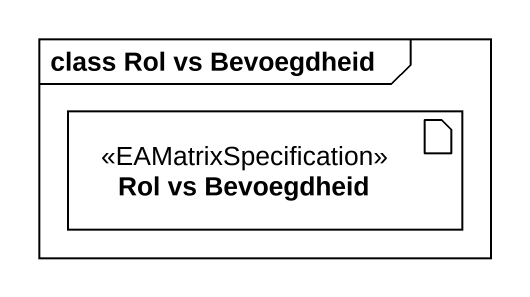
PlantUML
@startuml
mainframe class Rol vs Bevoegdheid
artifact "Rol vs Bevoegdheid" as Rol_vs_Bevoegdheid <<EAMatrixSpecification>>
@enduml
